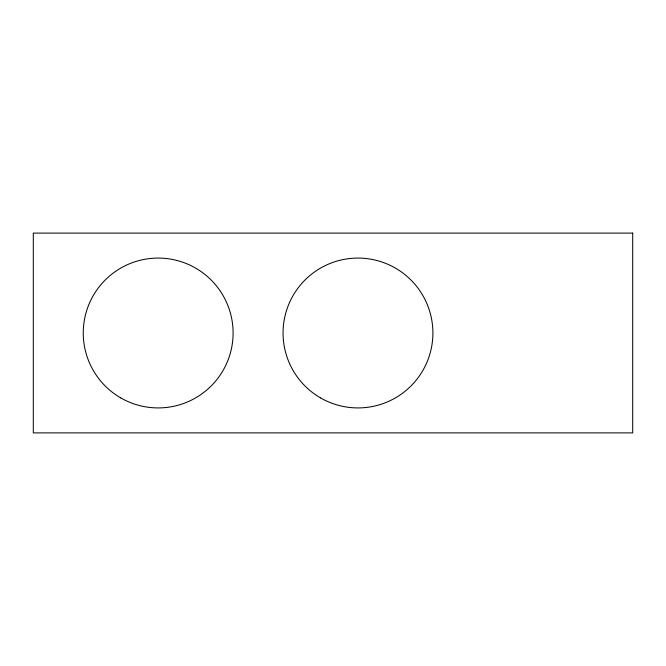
<?xml version="1.0" encoding="UTF-8"?>
<svg xmlns="http://www.w3.org/2000/svg" width="666" height="666" viewBox="0 0 666 666"><rect width="100%" height="100%" fill="white"/><g stroke="black" fill="none" stroke-linecap="round" stroke-linejoin="round"><path stroke-width="1" d="M632.7 233.1L33.3 233.1L33.3 432.9L632.7 432.9L632.7 233.1M120.713 397.885A74.925 74.925 0 0 0 233.1 333A74.925 74.925 0 0 0 120.713 268.115A74.925 74.925 0 0 0 120.713 397.885M320.512 397.885A74.925 74.925 0 0 0 432.9 333A74.925 74.925 0 0 0 320.512 268.115A74.925 74.925 0 0 0 320.512 397.885"/></g></svg>
